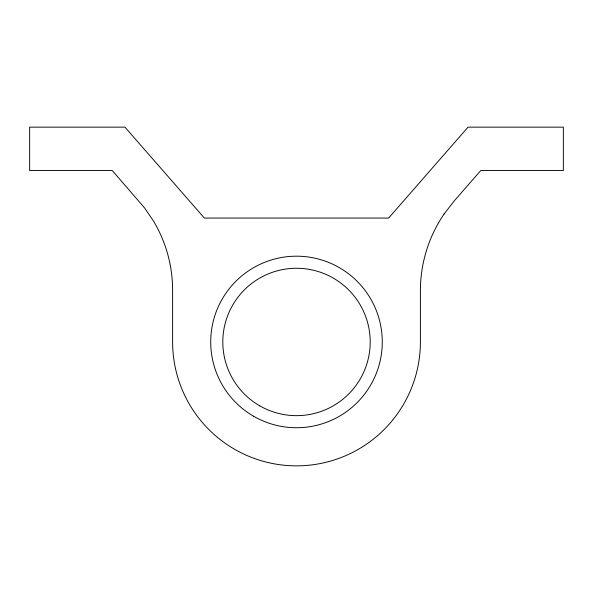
<?xml version="1.0" encoding="UTF-8"?>
<svg xmlns="http://www.w3.org/2000/svg" width="593" height="593" viewBox="0 0 593 593"><rect width="100%" height="100%" fill="white"/><g stroke="black" fill="none" stroke-linecap="round" stroke-linejoin="round"><path stroke-width="0.89" d="M444.075 214.014L439.687 220.885A136.323 136.323 0 0 0 420.393 290.8L420.393 341.953A123.893 123.893 0 0 1 296.5 465.853A123.893 123.893 0 0 1 172.607 341.953L172.607 290.185A134.678 134.678 0 0 0 153.543 221.107L144.47 207.802L112.247 170.547L29.65 170.547L29.65 127.147L124.953 127.147L204.37 218.061L388.63 218.061L468.047 127.147L563.35 127.147L563.35 170.547L480.753 170.547L454.053 201.116L444.075 214.014M259.652 405.782A73.702 73.702 0 0 0 370.202 341.953A73.702 73.702 0 0 0 259.652 278.132A73.702 73.702 0 0 0 259.652 405.782M253.611 416.242A85.77 85.77 0 0 0 382.27 341.953A85.77 85.77 0 0 0 253.611 267.673A85.77 85.77 0 0 0 253.611 416.242"/></g></svg>
